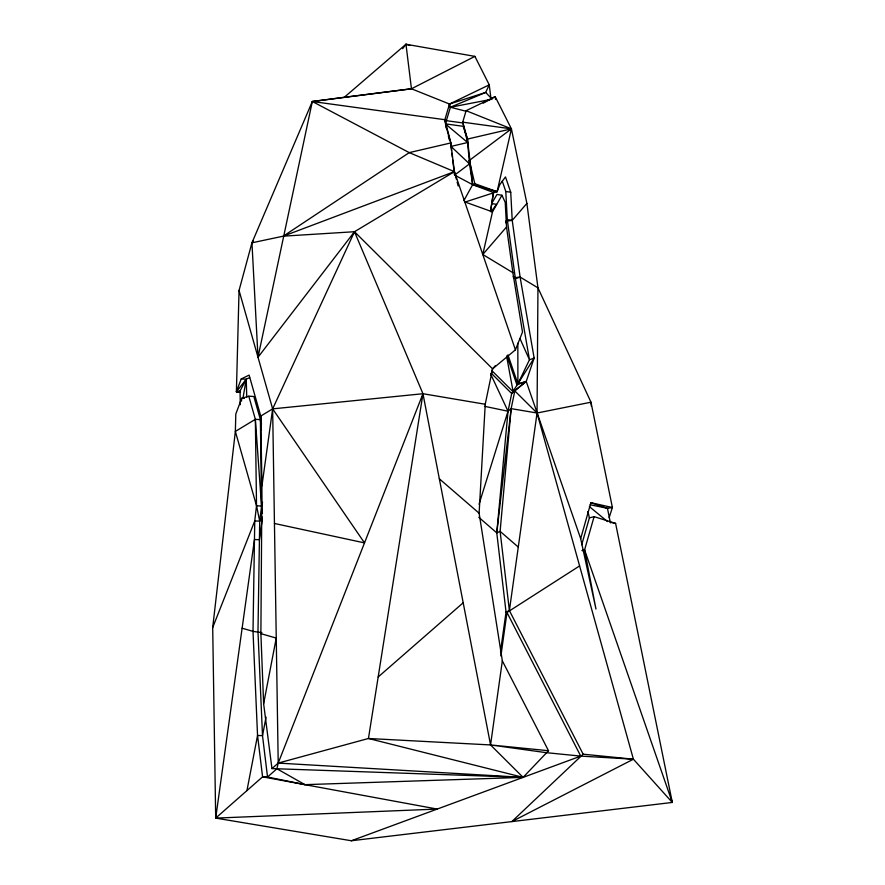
<?xml version="1.0" encoding="UTF-8"?>
<svg xmlns="http://www.w3.org/2000/svg" width="885" height="885" viewBox="0 0 885 885"><rect width="100%" height="100%" fill="white"/><g stroke="black" fill="none" stroke-linecap="round" stroke-linejoin="round"><path stroke-width="1.33" d="M495.279 365.726L492.58 368.857L485.234 404.257L479.117 513.2L502.337 660.852L548.501 750.723L523.101 777.373L271.96 768.589L263.63 703.741L260.887 633.649L261.949 485.765L260.743 416.072L249.116 375.096L241.218 378.957L236.395 391.734L240.488 392M581.711 544.74L589.399 517.891L594.1 516.641L615.606 523.389L672.301 802.441L351.356 840.75L215.697 818.105L212.699 627.542L235.355 431.426L235.808 414.003L241.749 398.261L248.796 396.214L253.829 396.48L260.389 419.59L261.551 506.087L259.714 521.121L257.977 631.536L262.502 735.645L267.536 777.019L304.982 784.663L523.101 777.373L490.555 744.938L422.964 393.725L354.487 231.726L283.3 236.162L251.948 242.811L239.05 290.457L236.395 391.734L240.488 391.889M449.292 106.709L449.503 104.032L489.25 84.849L474.891 56.374L405.972 44.25L344.32 97.273L312.328 101.498L251.948 242.811L258 357.241L354.487 231.726L454.414 171.646L450.808 142.95L444.867 119.707L449.503 104.032L485.688 92.427L489.25 84.849L490.965 98.567M465.189 202.023L497.104 191.68L499.804 184.611L505.49 176.934L510.733 192.255L512.227 220.376L520.103 277.06L534.142 358.082L526.243 381.435L514.816 390.938L511.143 408.638L500.113 531.354L509.384 610.573L583.149 754.186L633.406 759.208L672.301 802.441L671.472 799.808M241.505 400.938L241.749 398.261L244.271 398.394M500.523 651.482L506.043 612.066L496.773 532.858L508.023 411.237L511.696 393.537L534.142 358.082L529.462 359.752L517.891 383.891L526.243 381.435L580.671 538.611L595.97 609.068L584.587 549.895L594.1 516.641M248.796 396.214L255.356 419.324L256.517 505.722L254.758 520.955L253.01 631.37L257.546 735.468L262.579 776.842L215.697 818.105L254.46 539.529L259.427 539.706L262.369 518.522M518.278 547.063L500.113 531.354L496.773 532.858L511.143 408.638L537.051 413.018L590.981 402.199L612.387 507.514L609.145 517.659M261.949 485.765L272.646 408.87L354.487 231.726L492.58 368.857L490.677 375.45M500.888 655.973L506.972 612.486L579.609 565.913M502.337 660.852L490.555 744.938L368.448 738.488L278.211 763.091L271.96 768.589M493.565 191.713L490.522 211.537L493.443 192.465L472.656 184.677L455.808 175.728M242.977 398.139L246.251 379.223L249.636 377.563M246.948 790.593L257.546 735.468L262.502 735.645L266.053 717.138M263.63 703.741L276.242 638.085L260.887 633.649M258 357.241L312.328 101.498L411.459 88.788L474.891 56.374M215.697 818.105L437.234 809.067L262.579 776.842L267.536 777.019L276.916 768.766L278.211 763.091L422.964 393.725L485.234 404.257M492.58 368.857L515.424 349.841L522.504 332.096L512.88 272.691L482.779 254.493L492.502 211.869L501.95 195.242L497.016 194.446L491.606 203.55L496.54 204.346L491.12 211.803M491.883 370.66L513.145 391.778L514.816 390.938L537.051 413.018L633.406 759.208L580.748 756.111L506.972 612.486L506.043 612.066L509.384 610.573L537.051 413.018L537.958 287.857L526.885 203.395L511.419 128.856L462.711 122.163L467.457 139.078L472.656 184.677L497.104 191.68L511.419 128.856L495.191 96.653L466.107 110.691L462.711 122.163L467.634 142.529L469.515 163.891L472.656 184.677L463.873 200.618M262.546 502.304L261.551 506.087L262.436 513.422M580.671 538.611L590.87 502.691L612.387 507.514L607.453 508.322L590.162 504.76M348.225 96.885L344.32 97.273L411.459 88.788L449.503 104.032L450.421 107.24L445.708 122.805M479.039 504.229L508.023 411.237L511.143 408.638M212.699 627.542L254.758 520.955L259.714 521.121L262.137 516.917M240.277 404.733L240.056 390.938L246.251 379.223L241.218 378.957M251.948 242.811L253.431 240.477M402.653 48.664L405.972 44.25L409.888 45.434M505.656 221.471L507.282 219.591L505.789 191.459L502.304 181.248M505.722 222.854L507.348 220.973L512.227 220.376L526.885 203.395M482.779 254.493L506.53 226.98L505.224 202.377L501.95 195.242M378.183 676.981L463.198 602.762M514.816 390.938L511.696 393.537L491.396 373.381M583.149 754.186L511.829 821.59L633.406 759.208M452.711 160.063L454.602 175.097L469.515 163.891L469.338 160.439L511.419 128.856L466.107 110.691M261.451 430.42L260.389 419.59L255.356 419.324L235.355 431.426L256.517 505.722L259.714 521.121M239.05 290.457L272.646 408.87L278.211 763.091L523.101 777.373L368.448 738.488L422.964 393.725L272.646 408.87L260.743 416.072L261.462 424.291M483.221 103.18L495.191 96.653L495.545 99.352M472.656 184.677L474.802 183.693L497.104 191.68M466.34 111.333L450.421 107.24L485.688 92.427L491.197 98.235M351.356 840.75L580.748 756.111L546.1 752.648L490.555 744.938L548.501 750.723M591.39 406.315L590.981 402.199L537.958 287.857L520.103 277.06L515.413 278.731L513.355 277.481M582.175 550.658L584.587 549.895L672.301 802.441M582.23 550.514L584.587 549.895M446.682 129.166L445.686 125.183L450.808 142.95L409.246 152.618L283.3 236.162L454.414 171.646L515.424 349.841M451.505 150.505L450.985 146.401L467.634 142.529L467.457 139.078L511.419 128.856M240.056 390.938L236.395 391.734L246.251 379.223L246.749 397.144M450.421 107.24L492.115 99.197M520.103 277.06L515.236 277.647L513.167 276.408M256.517 505.722L261.551 506.087L255.356 419.324M463.01 122.971L446.438 120.692L444.867 119.707L312.328 101.498L409.246 152.618L454.414 171.646L456.472 179.456M505.789 191.459L510.733 192.255M512.227 220.376L507.282 219.591L515.236 277.647L529.462 359.752L520.037 338.712M484.504 406.303L508.023 411.237L490.622 373.946M610.362 522.283L615.606 523.389M274.45 523.477L364.509 542.892L272.646 408.87M261.905 632.675L253.01 631.37L242.125 628.217M590.87 502.691L607.453 508.322L610.407 522.869M464.78 201.902L492.502 211.869M276.916 768.766L304.982 784.663M589.366 506.585L607.475 521.553M467.634 142.529L445.354 123.856L463.187 126.312L467.457 139.078M439.336 478.807L479.117 513.2M478.774 517.294L496.773 532.858M469.515 163.891L450.985 146.401L450.808 142.95M507.935 354.83L517.891 383.891L517.836 343.247M506.917 355.704L516.873 384.765L526.243 381.435L513.145 391.778L506.784 357.175M457.147 182.056L458.176 185.961M448.33 135.792L449.326 139.775M469.338 160.439L474.802 183.693M587.928 511.552L589.399 517.891M506.53 226.98L512.88 272.691M451.848 153.238L452.368 157.331M405.972 44.25L411.459 88.788M444.867 119.707L445.232 122.816M454.481 172.796L454.602 175.097"/></g></svg>
